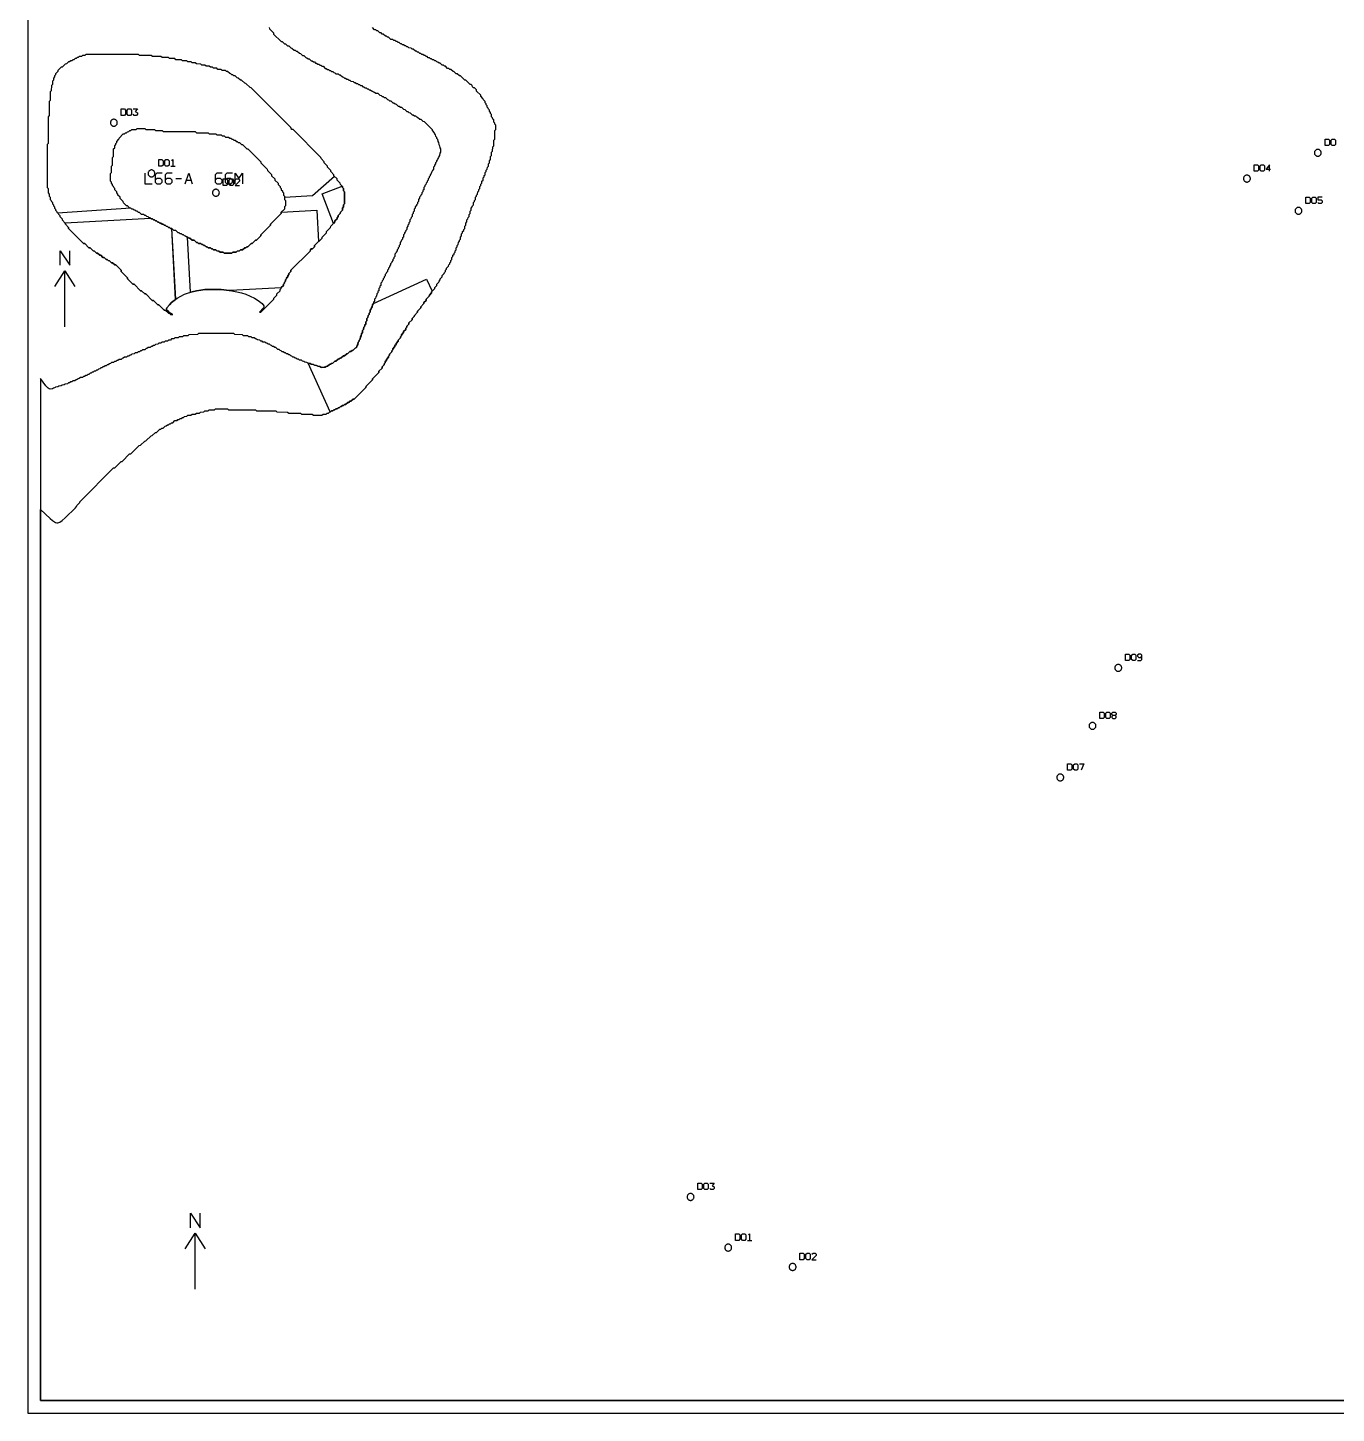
# Model space of a CAD drawing. Header units: millimetres. Extents: x 0 to 1219, y 0 to 1240.
# Drawn here: x 0 to 609, y 0 to 645 of the extents above; entities that cross this region are included whole.
import ezdxf

# ---------------------------------------------------------------- set-up
doc = ezdxf.new("R2010")
doc.units = ezdxf.units.MM
for name, color, linetype in [('CUT_DOWEL_3.2', 2, 'Continuous'), ('CUT_OUTER', 1, 'Continuous'), ('ENGRAVE_BLDG_BOX', 5, 'Continuous'), ('ENGRAVE_BLDG_FOOTPRINT', 8, 'Continuous'), ('ENGRAVE_NEXT', 3, 'Continuous'), ('ENGRAVE_NORTH', 2, 'Continuous'), ('ENGRAVE_SITE_BOUNDARY', 6, 'Continuous'), ('ENGRAVE_TEXT', 2, 'Continuous'), ('SHEET_EDGE', 7, 'Continuous')]:
    doc.layers.add(name, color=color, linetype=linetype)

msp = doc.modelspace()

# ---------------------------------------------------------------- linework, layer by layer
at = {"layer": 'CUT_DOWEL_3.2'}
for points in [[(41.7, 600.7), (41.69, 600.91), (41.65, 601.11), (41.58, 601.31), (41.49, 601.5), (41.37, 601.67), (41.23, 601.83), (41.07, 601.97), (40.9, 602.08), (40.71, 602.18), (40.51, 602.24), (40.31, 602.29), (40.1, 602.3), (39.89, 602.29), (39.69, 602.24), (39.49, 602.18), (39.3, 602.08), (39.13, 601.97), (38.97, 601.83), (38.83, 601.67), (38.71, 601.5), (38.62, 601.31), (38.55, 601.11), (38.51, 600.91), (38.5, 600.7), (38.51, 600.49), (38.55, 600.28), (38.62, 600.09), (38.71, 599.9), (38.83, 599.72), (38.97, 599.57), (39.13, 599.43), (39.3, 599.31), (39.49, 599.22), (39.69, 599.15), (39.89, 599.11), (40.1, 599.1), (40.31, 599.11), (40.51, 599.15), (40.71, 599.22), (40.9, 599.31), (41.07, 599.43), (41.23, 599.57), (41.37, 599.72), (41.49, 599.9), (41.58, 600.09), (41.65, 600.28), (41.69, 600.49), (41.7, 600.7)], [(602.18, 586.69), (602.17, 586.9), (602.13, 587.1), (602.06, 587.3), (601.97, 587.49), (601.85, 587.66), (601.71, 587.82), (601.55, 587.96), (601.38, 588.07), (601.19, 588.17), (601, 588.23), (600.79, 588.28), (600.58, 588.29), (600.37, 588.28), (600.17, 588.23), (599.97, 588.17), (599.78, 588.07), (599.61, 587.96), (599.45, 587.82), (599.31, 587.66), (599.2, 587.49), (599.1, 587.3), (599.04, 587.1), (598.99, 586.9), (598.98, 586.69), (598.99, 586.48), (599.04, 586.27), (599.1, 586.08), (599.2, 585.89), (599.31, 585.71), (599.45, 585.56), (599.61, 585.42), (599.78, 585.3), (599.97, 585.21), (600.17, 585.14), (600.37, 585.1), (600.58, 585.09), (600.79, 585.1), (601, 585.14), (601.19, 585.21), (601.38, 585.3), (601.55, 585.42), (601.71, 585.56), (601.85, 585.71), (601.97, 585.89), (602.06, 586.08), (602.13, 586.27), (602.17, 586.48), (602.18, 586.69)], [(59.21, 577.1), (59.2, 577.31), (59.16, 577.52), (59.09, 577.71), (59, 577.9), (58.88, 578.08), (58.75, 578.23), (58.59, 578.37), (58.41, 578.49), (58.23, 578.58), (58.03, 578.65), (57.82, 578.69), (57.61, 578.7), (57.41, 578.69), (57.2, 578.65), (57, 578.58), (56.81, 578.49), (56.64, 578.37), (56.48, 578.23), (56.34, 578.08), (56.23, 577.9), (56.14, 577.71), (56.07, 577.52), (56.03, 577.31), (56.01, 577.1), (56.03, 576.89), (56.07, 576.69), (56.14, 576.49), (56.23, 576.3), (56.34, 576.13), (56.48, 575.97), (56.64, 575.83), (56.81, 575.72), (57, 575.62), (57.2, 575.56), (57.41, 575.52), (57.61, 575.5), (57.82, 575.52), (58.03, 575.56), (58.23, 575.62), (58.41, 575.72), (58.59, 575.83), (58.75, 575.97), (58.88, 576.13), (59, 576.3), (59.09, 576.49), (59.16, 576.69), (59.2, 576.89), (59.21, 577.1)], [(569.18, 574.69), (569.17, 574.9), (569.13, 575.1), (569.06, 575.3), (568.97, 575.49), (568.85, 575.66), (568.71, 575.82), (568.55, 575.96), (568.38, 576.07), (568.19, 576.17), (568, 576.23), (567.79, 576.28), (567.58, 576.29), (567.37, 576.28), (567.17, 576.23), (566.97, 576.17), (566.78, 576.07), (566.61, 575.96), (566.45, 575.82), (566.31, 575.66), (566.2, 575.49), (566.1, 575.3), (566.04, 575.1), (565.99, 574.9), (565.98, 574.69), (565.99, 574.48), (566.04, 574.27), (566.1, 574.08), (566.2, 573.89), (566.31, 573.71), (566.45, 573.56), (566.61, 573.42), (566.78, 573.3), (566.97, 573.21), (567.17, 573.14), (567.37, 573.1), (567.58, 573.09), (567.79, 573.1), (568, 573.14), (568.19, 573.21), (568.38, 573.3), (568.55, 573.42), (568.71, 573.56), (568.85, 573.71), (568.97, 573.89), (569.06, 574.08), (569.13, 574.27), (569.17, 574.48), (569.18, 574.69)], [(89.21, 568.1), (89.2, 568.31), (89.16, 568.52), (89.09, 568.71), (89, 568.9), (88.88, 569.08), (88.75, 569.23), (88.59, 569.37), (88.41, 569.49), (88.23, 569.58), (88.03, 569.65), (87.82, 569.69), (87.61, 569.7), (87.41, 569.69), (87.2, 569.65), (87, 569.58), (86.81, 569.49), (86.64, 569.37), (86.48, 569.23), (86.34, 569.08), (86.23, 568.9), (86.14, 568.71), (86.07, 568.52), (86.03, 568.31), (86.01, 568.1), (86.03, 567.89), (86.07, 567.69), (86.14, 567.49), (86.23, 567.3), (86.34, 567.13), (86.48, 566.97), (86.64, 566.83), (86.81, 566.72), (87, 566.62), (87.2, 566.56), (87.41, 566.52), (87.61, 566.5), (87.82, 566.52), (88.03, 566.56), (88.23, 566.62), (88.41, 566.72), (88.59, 566.83), (88.75, 566.97), (88.88, 567.13), (89, 567.3), (89.09, 567.49), (89.16, 567.69), (89.2, 567.89), (89.21, 568.1)], [(593.18, 559.69), (593.17, 559.9), (593.13, 560.1), (593.06, 560.3), (592.97, 560.49), (592.85, 560.66), (592.71, 560.82), (592.55, 560.96), (592.38, 561.07), (592.19, 561.17), (592, 561.23), (591.79, 561.28), (591.58, 561.29), (591.37, 561.28), (591.17, 561.23), (590.97, 561.17), (590.78, 561.07), (590.61, 560.96), (590.45, 560.82), (590.31, 560.66), (590.2, 560.49), (590.1, 560.3), (590.04, 560.1), (589.99, 559.9), (589.98, 559.69), (589.99, 559.48), (590.04, 559.27), (590.1, 559.08), (590.2, 558.89), (590.31, 558.71), (590.45, 558.56), (590.61, 558.42), (590.78, 558.3), (590.97, 558.21), (591.17, 558.14), (591.37, 558.1), (591.58, 558.09), (591.79, 558.1), (592, 558.14), (592.19, 558.21), (592.38, 558.3), (592.55, 558.42), (592.71, 558.56), (592.85, 558.71), (592.97, 558.89), (593.06, 559.08), (593.13, 559.27), (593.17, 559.48), (593.18, 559.69)], [(509.29, 346.95), (509.28, 347.16), (509.24, 347.37), (509.17, 347.57), (509.08, 347.75), (508.96, 347.93), (508.82, 348.09), (508.66, 348.22), (508.49, 348.34), (508.3, 348.43), (508.1, 348.5), (507.9, 348.54), (507.69, 348.55), (507.48, 348.54), (507.28, 348.5), (507.08, 348.43), (506.89, 348.34), (506.72, 348.22), (506.56, 348.09), (506.42, 347.93), (506.3, 347.75), (506.21, 347.57), (506.15, 347.37), (506.1, 347.16), (506.09, 346.95), (506.1, 346.74), (506.15, 346.54), (506.21, 346.34), (506.3, 346.15), (506.42, 345.98), (506.56, 345.82), (506.72, 345.68), (506.89, 345.57), (507.08, 345.48), (507.28, 345.41), (507.48, 345.37), (507.69, 345.35), (507.9, 345.37), (508.1, 345.41), (508.3, 345.48), (508.49, 345.57), (508.66, 345.68), (508.82, 345.82), (508.96, 345.98), (509.08, 346.15), (509.17, 346.34), (509.24, 346.54), (509.28, 346.74), (509.29, 346.95)], [(497.29, 319.95), (497.28, 320.16), (497.24, 320.37), (497.17, 320.57), (497.08, 320.75), (496.96, 320.93), (496.82, 321.09), (496.66, 321.22), (496.49, 321.34), (496.3, 321.43), (496.1, 321.5), (495.9, 321.54), (495.69, 321.55), (495.48, 321.54), (495.28, 321.5), (495.08, 321.43), (494.89, 321.34), (494.72, 321.22), (494.56, 321.09), (494.42, 320.93), (494.3, 320.75), (494.21, 320.57), (494.15, 320.37), (494.1, 320.16), (494.09, 319.95), (494.1, 319.74), (494.15, 319.54), (494.21, 319.34), (494.3, 319.15), (494.42, 318.98), (494.56, 318.82), (494.72, 318.68), (494.89, 318.57), (495.08, 318.48), (495.28, 318.41), (495.48, 318.37), (495.69, 318.35), (495.9, 318.37), (496.1, 318.41), (496.3, 318.48), (496.49, 318.57), (496.66, 318.68), (496.82, 318.82), (496.96, 318.98), (497.08, 319.15), (497.17, 319.34), (497.24, 319.54), (497.28, 319.74), (497.29, 319.95)], [(482.29, 295.95), (482.28, 296.16), (482.24, 296.37), (482.17, 296.57), (482.08, 296.75), (481.96, 296.93), (481.82, 297.09), (481.66, 297.22), (481.49, 297.34), (481.3, 297.43), (481.1, 297.5), (480.9, 297.54), (480.69, 297.55), (480.48, 297.54), (480.28, 297.5), (480.08, 297.43), (479.89, 297.34), (479.72, 297.22), (479.56, 297.09), (479.42, 296.93), (479.3, 296.75), (479.21, 296.57), (479.15, 296.37), (479.1, 296.16), (479.09, 295.95), (479.1, 295.74), (479.15, 295.54), (479.21, 295.34), (479.3, 295.15), (479.42, 294.98), (479.56, 294.82), (479.72, 294.68), (479.89, 294.57), (480.08, 294.48), (480.28, 294.41), (480.48, 294.37), (480.69, 294.35), (480.9, 294.37), (481.1, 294.41), (481.3, 294.48), (481.49, 294.57), (481.66, 294.68), (481.82, 294.82), (481.96, 294.98), (482.08, 295.15), (482.17, 295.34), (482.24, 295.54), (482.28, 295.74), (482.29, 295.95)], [(310.18, 100.7), (310.16, 100.91), (310.12, 101.11), (310.06, 101.31), (309.96, 101.5), (309.85, 101.67), (309.71, 101.83), (309.55, 101.97), (309.38, 102.08), (309.19, 102.17), (308.99, 102.24), (308.79, 102.28), (308.58, 102.3), (308.37, 102.28), (308.16, 102.24), (307.97, 102.17), (307.78, 102.08), (307.6, 101.97), (307.45, 101.83), (307.31, 101.67), (307.19, 101.5), (307.1, 101.31), (307.03, 101.11), (306.99, 100.91), (306.98, 100.7), (306.99, 100.49), (307.03, 100.28), (307.1, 100.08), (307.19, 99.9), (307.31, 99.72), (307.45, 99.57), (307.6, 99.43), (307.78, 99.31), (307.97, 99.22), (308.16, 99.15), (308.37, 99.11), (308.58, 99.1), (308.79, 99.11), (308.99, 99.15), (309.19, 99.22), (309.38, 99.31), (309.55, 99.43), (309.71, 99.57), (309.85, 99.72), (309.96, 99.9), (310.06, 100.08), (310.12, 100.28), (310.16, 100.49), (310.18, 100.7)], [(327.69, 77.1), (327.68, 77.31), (327.64, 77.51), (327.57, 77.71), (327.48, 77.9), (327.36, 78.07), (327.22, 78.23), (327.07, 78.37), (326.89, 78.49), (326.7, 78.58), (326.51, 78.65), (326.3, 78.69), (326.09, 78.7), (325.88, 78.69), (325.68, 78.65), (325.48, 78.58), (325.29, 78.49), (325.12, 78.37), (324.96, 78.23), (324.82, 78.07), (324.71, 77.9), (324.61, 77.71), (324.55, 77.51), (324.5, 77.31), (324.49, 77.1), (324.5, 76.89), (324.55, 76.69), (324.61, 76.49), (324.71, 76.3), (324.82, 76.13), (324.96, 75.97), (325.12, 75.83), (325.29, 75.72), (325.48, 75.62), (325.68, 75.56), (325.88, 75.51), (326.09, 75.5), (326.3, 75.51), (326.51, 75.56), (326.7, 75.62), (326.89, 75.72), (327.07, 75.83), (327.22, 75.97), (327.36, 76.13), (327.48, 76.3), (327.57, 76.49), (327.64, 76.69), (327.68, 76.89), (327.69, 77.1)], [(357.69, 68.1), (357.68, 68.31), (357.64, 68.51), (357.57, 68.71), (357.48, 68.9), (357.36, 69.07), (357.22, 69.23), (357.07, 69.37), (356.89, 69.49), (356.7, 69.58), (356.51, 69.65), (356.3, 69.69), (356.09, 69.7), (355.88, 69.69), (355.68, 69.65), (355.48, 69.58), (355.29, 69.49), (355.12, 69.37), (354.96, 69.23), (354.82, 69.07), (354.71, 68.9), (354.61, 68.71), (354.55, 68.51), (354.5, 68.31), (354.49, 68.1), (354.5, 67.89), (354.55, 67.69), (354.61, 67.49), (354.71, 67.3), (354.82, 67.13), (354.96, 66.97), (355.12, 66.83), (355.29, 66.72), (355.48, 66.62), (355.68, 66.56), (355.88, 66.51), (356.09, 66.5), (356.3, 66.51), (356.51, 66.56), (356.7, 66.62), (356.89, 66.72), (357.07, 66.83), (357.22, 66.97), (357.36, 67.13), (357.48, 67.3), (357.57, 67.49), (357.64, 67.69), (357.68, 67.89), (357.69, 68.1)]]:
    msp.add_lwpolyline(points, close=True, dxfattribs=at)
at = {"layer": 'CUT_OUTER'}
msp.add_lwpolyline([(112.46, 645), (112.5, 644.47), (114.46, 642.5), (114.5, 641.97), (117.97, 638.5), (118.5, 638.47), (119.5, 637.48), (120, 637.46), (121, 636.48), (121.5, 636.46), (122.5, 635.48), (123, 635.46), (124, 634.48), (124.5, 634.46), (125, 633.98), (125.5, 633.96), (126.47, 633), (127, 632.96), (128, 631.98), (128.5, 631.96), (129.5, 630.98), (130, 630.97), (130.5, 630.48), (131, 630.46), (132, 629.48), (132.5, 629.47), (133, 628.98), (133.5, 628.96), (134, 628.48), (134.5, 628.46), (135, 627.98), (135.5, 627.96), (136, 627.48), (136.5, 627.46), (137, 626.98), (137.5, 626.96), (138.5, 625.98), (139, 625.96), (139.5, 625.48), (140, 625.46), (140.5, 624.98), (141, 624.96), (141.5, 624.48), (142, 624.46), (142.46, 624), (143, 623.96), (143.5, 623.48), (144.5, 623.45), (145, 622.97), (145.5, 622.95), (146.5, 621.98), (147, 621.96), (147.5, 621.47), (148, 621.46), (148.5, 620.97), (149, 620.96), (149.45, 620.5), (150, 620.46), (150.5, 619.98), (151.5, 619.95), (152, 619.47), (152.5, 619.45), (153, 618.97), (153.5, 618.95), (154, 618.47), (154.5, 618.45), (155, 617.97), (155.5, 617.95), (156, 617.47), (156.5, 617.45), (157, 616.97), (157.5, 616.94), (158, 616.47), (158.5, 616.44), (159, 615.96), (159.5, 615.94), (160, 615.46), (160.5, 615.44), (160.94, 615), (161.5, 614.94), (162, 614.46), (163, 614.42), (164, 613.46), (164.5, 613.43), (165, 612.96), (165.5, 612.93), (166, 612.45), (166.5, 612.42), (167.5, 611.46), (168, 611.42), (168.5, 610.95), (169, 610.91), (170, 609.95), (170.5, 609.92), (171, 609.45), (171.5, 609.4), (172.5, 608.45), (173, 608.41), (173.5, 607.94), (174, 607.89), (175, 606.94), (175.5, 606.89), (176.5, 605.94), (177, 605.89), (177.5, 605.43), (178, 605.37), (179, 604.43), (179.5, 604.38), (180, 603.92), (180.5, 603.86), (181, 603.41), (181.5, 603.34), (182.5, 602.4), (183, 602.33), (184, 601.39), (184.5, 601.3), (188.25, 597.5), (188.36, 597), (189.24, 596), (189.35, 595.5), (189.76, 595), (189.85, 594.5), (190.25, 594), (190.34, 593.5), (190.73, 593), (190.86, 592), (191.23, 591.5), (191.35, 590.5), (191.71, 590), (191.83, 589), (192.13, 588.5), (192.22, 587.5), (192.13, 587), (191.83, 586.5), (191.7, 585.5), (191.34, 585), (191.26, 584.5), (190.86, 584), (190.79, 583.5), (190.38, 583), (190.31, 582.5), (189.89, 582), (189.83, 581.5), (189.4, 581), (189.35, 580.5), (188.92, 580), (188.84, 579), (188.41, 578.5), (188.35, 578), (188, 577.65), (187.91, 577.5), (187.86, 577), (187.42, 576.5), (187.37, 576), (186.92, 575.5), (186.88, 575), (186.43, 574.5), (186.38, 574), (185.93, 573.5), (185.89, 573), (185.43, 572.5), (185.4, 572), (184.94, 571.5), (184.9, 571), (184.45, 570.5), (184.39, 569.5), (184, 569.11), (183.9, 568.5), (183.44, 568), (183.41, 567.5), (182.94, 567), (182.91, 566.5), (182.45, 566), (182.42, 565.5), (181.95, 565), (181.91, 564), (181.5, 563.6), (181.41, 563), (180.95, 562.5), (180.92, 562), (180.45, 561.5), (180.42, 561), (179.96, 560.5), (179.91, 559.5), (179.5, 559.09), (179.42, 558.5), (178.96, 558), (178.92, 557), (178.5, 556.59), (178.42, 556), (177.96, 555.5), (177.92, 554.5), (177.5, 554.09), (177.42, 553.5), (176.95, 553), (176.93, 552.5), (176.46, 552), (176.42, 551), (176, 550.58), (175.93, 550), (175.46, 549.5), (175.43, 549), (174.96, 548.5), (174.92, 547.5), (174.5, 547.08), (174.43, 546.5), (173.96, 546), (173.93, 545.5), (173.46, 545), (173.42, 544), (173, 543.58), (172.93, 543), (172.45, 542.5), (172.43, 542), (171.96, 541.5), (171.93, 541), (171.46, 540.5), (171.43, 540), (170.96, 539.5), (170.92, 538.5), (170.45, 538), (170.42, 537.5), (169.95, 537), (169.93, 536.5), (169.45, 536), (169.43, 535.5), (168.95, 535), (168.93, 534.5), (168.45, 534), (168.43, 533.5), (167.95, 533), (167.93, 532.5), (167.45, 532), (167.43, 531.5), (166.95, 531), (166.93, 530.5), (166.45, 530), (166.43, 529.5), (165.95, 529), (165.93, 528.5), (165.45, 528), (165.43, 527.5), (165, 527.08), (164.93, 526.5), (164.46, 526), (164.42, 525), (164, 524.59), (163.92, 524), (163.46, 523.5), (163.41, 522.5), (163, 522.09), (162.92, 521.5), (162.45, 521), (162.41, 520), (162, 519.6), (161.91, 519), (161.45, 518.5), (161.4, 517.5), (161, 517.1), (160.91, 516.5), (160.45, 516), (160.39, 515), (160, 514.61), (159.9, 514), (159.44, 513.5), (159.39, 512.5), (159, 512.12), (158.9, 511.5), (158.44, 511), (158.38, 510), (157.93, 509.5), (157.87, 508.5), (157.43, 508), (157.36, 507), (157, 506.65), (156.92, 506.5), (156.87, 506), (156.42, 505.5), (156.35, 504.5), (155.92, 504), (155.83, 503), (155.41, 502.5), (155.31, 501.5), (154.89, 501), (154.78, 500), (154.37, 499.5), (154.29, 499), (153.87, 498.5), (153.72, 497.5), (153.33, 497), (153.24, 496.5), (153.02, 496), (152.5, 495.73), (151.5, 494.8), (151, 494.67), (150.5, 494.25), (150, 494.15), (149, 493.25), (148.5, 493.14), (147.5, 492.24), (147, 492.14), (146, 491.25), (145.5, 491.15), (145, 490.73), (144.5, 490.64), (143.5, 489.76), (143, 489.66), (142, 488.8), (141.5, 488.68), (141, 488.29), (140.5, 488.18), (139.5, 487.4), (139, 487.25), (138.5, 486.98), (138, 486.84), (137, 486.82), (136.5, 486.93), (136, 487.19), (135, 487.32), (134.5, 487.66), (133.5, 487.77), (133.27, 488), (133, 488.13), (132, 488.24), (131.5, 488.62), (130.5, 488.72), (130, 489.11), (129, 489.21), (128.5, 489.62), (128, 489.68), (127.5, 490.1), (126.5, 490.18), (126, 490.6), (125.5, 490.66), (125, 491.1), (124.5, 491.15), (124, 491.59), (123.5, 491.64), (123, 492.09), (122.5, 492.13), (122, 492.58), (121.5, 492.63), (121, 493.08), (120.5, 493.12), (120, 493.57), (119.5, 493.62), (119, 494.07), (118.5, 494.11), (118, 494.57), (117.5, 494.61), (117, 495.07), (116.5, 495.11), (115.5, 496.06), (115, 496.09), (114.5, 496.55), (114, 496.59), (113.5, 497.05), (113, 497.08), (112.5, 497.55), (112, 497.58), (111.5, 498.05), (111, 498.07), (110.5, 498.54), (109.5, 498.58), (109.08, 499), (108.5, 499.07), (108, 499.54), (107, 499.57), (106.57, 500), (106, 500.06), (105.5, 500.53), (104.5, 500.56), (104, 501.03), (103, 501.06), (102.5, 501.53), (100.5, 501.56), (100, 502.03), (96.5, 502.06), (96, 502.53), (79.5, 502.52), (79, 502.05), (75, 502.02), (74.5, 501.55), (72.5, 501.52), (72, 501.05), (70.5, 501.02), (70, 500.55), (68.5, 500.52), (68, 500.04), (67, 500.03), (66.5, 499.55), (65.5, 499.53), (65, 499.05), (64, 499.03), (63.5, 498.55), (62.5, 498.53), (62, 498.05), (61, 498.03), (60.5, 497.55), (59.5, 497.53), (59, 497.04), (58.5, 497.03), (58, 496.55), (57.45, 496.5), (57, 496.05), (56, 496.03), (55.5, 495.55), (54.95, 495.5), (54.5, 495.05), (53.5, 495.03), (53, 494.55), (52.5, 494.53), (52, 494.05), (51.45, 494), (51, 493.56), (50, 493.53), (49.5, 493.05), (48.5, 493.03), (48, 492.55), (47.5, 492.53), (47, 492.05), (46.44, 492), (46, 491.56), (45, 491.53), (44.5, 491.05), (43.94, 491), (43.5, 490.56), (42.5, 490.53), (42, 490.05), (41.5, 490.03), (41, 489.56), (40.44, 489.5), (40, 489.06), (39, 489.03), (38.5, 488.56), (38, 488.54), (37.5, 488.06), (37, 488.04), (36.5, 487.56), (36, 487.54), (35.5, 487.06), (35, 487.04), (34.5, 486.56), (34, 486.54), (33.5, 486.07), (33, 486.04), (32.5, 485.57), (32, 485.54), (31.5, 485.07), (31, 485.05), (30.5, 484.57), (30, 484.55), (29.5, 484.08), (29, 484.05), (28.5, 483.58), (28, 483.55), (27.5, 483.08), (27, 483.05), (26.5, 482.59), (25.91, 482.5), (25.5, 482.1), (24.5, 482.05), (24, 481.59), (23.5, 481.56), (23, 481.1), (22.5, 481.06), (22, 480.61), (21, 480.56), (20.5, 480.11), (20, 480.07), (19.5, 479.62), (19, 479.58), (18.5, 479.14), (17.5, 479.08), (17, 478.65), (16, 478.59), (15.5, 478.17), (14.5, 478.1), (14, 477.7), (13, 477.62), (12.75, 477.5), (12.5, 477.26), (12, 477.18), (11.5, 476.89), (10.5, 476.68), (10, 476.76), (9.5, 477.12), (8.5, 478.28), (6, 481.63), (6, 6), (6, 6), (1205.5, 6)], dxfattribs=at)
msp.add_lwpolyline([(66.52, 511.5), (67.6, 511.5), (67.02, 511.62), (66.52, 512.11), (66.02, 512.21), (65.02, 513.33), (64.75, 513.5), (64.65, 514), (64.82, 514.5), (65.96, 516), (66.94, 517), (68.11, 518), (69.51, 519), (71.22, 520), (73.02, 520.84), (74.8, 521.5), (76.5, 522), (78.52, 522.46), (80.52, 522.79), (82.52, 523), (85.02, 523.14), (87.52, 523.14), (90.02, 523.03), (92.52, 522.8), (95.02, 522.46), (97.37, 522), (99.52, 521.46), (101.52, 520.83), (103.59, 520), (105.59, 519), (107.21, 518), (109.1, 516.5), (109.92, 515.5), (109.98, 515), (109.75, 514.5), (107.93, 512.5), (108.52, 512.5), (114.52, 518.49), (114.54, 519), (116.02, 520.49), (116.04, 521), (117.53, 522.5), (117.54, 523), (118.04, 523.5), (118.05, 524), (119.04, 525), (119.05, 525.5), (119.54, 526), (119.55, 526.5), (120.04, 527), (120.05, 527.5), (120.54, 528), (120.55, 528.5), (121.04, 529), (121.06, 529.5), (121.55, 530), (121.56, 530.5), (122.55, 531.5), (122.56, 532), (131.52, 540.98), (131.57, 541.5), (132.02, 541.96), (132.52, 541.98), (133.52, 542.98), (133.56, 543.5), (137.02, 546.98), (137.06, 547.5), (139.02, 549.48), (139.06, 550), (141.02, 551.98), (141.05, 552.5), (143.04, 554.5), (143.05, 555), (144.04, 556), (144.05, 556.5), (144.54, 557), (144.55, 557.5), (145.52, 558.48), (145.55, 559), (146.53, 560), (146.55, 561), (147.03, 561.5), (147.04, 562.5), (147.53, 563), (147.53, 568.5), (147.04, 569), (147.03, 570), (146.54, 570.5), (146.52, 571.02), (145.55, 572), (145.52, 572.52), (144.05, 574), (144.04, 574.5), (142.55, 576), (142.54, 576.5), (141.05, 578), (141.04, 578.5), (139.55, 580), (139.54, 580.5), (138.05, 582), (138.02, 582.53), (136.55, 584), (136.52, 584.53), (123.55, 597.5), (123.02, 597.55), (122.57, 598), (122.52, 598.53), (104.04, 617), (103.52, 617.03), (101.54, 619), (101.02, 619.03), (99.52, 620.52), (99.02, 620.53), (98.05, 621.5), (97.52, 621.53), (96.52, 622.52), (96.02, 622.53), (95.52, 623.02), (95.02, 623.03), (94.52, 623.52), (94.02, 623.53), (93.02, 624.52), (92.52, 624.53), (92.02, 625.02), (90.52, 625.03), (90.02, 625.52), (88.52, 625.53), (88.02, 626.02), (86.52, 626.04), (86.02, 626.52), (85.02, 626.53), (84.52, 627.02), (83.02, 627.03), (82.52, 627.52), (81.02, 627.53), (80.52, 628.02), (78.52, 628.04), (78.02, 628.52), (76.52, 628.54), (76.02, 629.02), (74.52, 629.03), (74.02, 629.52), (72.02, 629.53), (71.52, 630.02), (69.02, 630.04), (68.52, 630.52), (66.02, 630.54), (65.52, 631.02), (62.52, 631.04), (62.02, 631.52), (58.02, 631.54), (57.52, 632.02), (52.02, 632.04), (51.52, 632.52), (27.02, 632.52), (26.52, 632.03), (25.52, 632.02), (25.02, 631.53), (24.02, 631.52), (23.52, 631.03), (23.02, 631.02), (22.52, 630.53), (22.02, 630.52), (21.52, 630.03), (21.02, 630.02), (20.52, 629.53), (20.02, 629.52), (19.52, 629.03), (19.02, 629.02), (18.02, 628.03), (17.5, 628), (16.02, 626.53), (15.5, 626.5), (14.02, 625.02), (14, 624.5), (13.01, 623.5), (13, 623), (12.52, 622.53), (12.5, 622), (12.01, 621.5), (11.99, 620.5), (11.51, 620), (11.49, 618.5), (11.01, 618), (10.99, 615.5), (10.51, 615), (10.48, 611), (10, 610.5), (9.98, 604), (9.5, 603.5), (9.47, 591), (9, 590.5), (9, 570.5), (9.48, 570), (9.5, 568), (9.98, 567.5), (10, 566.5), (10.48, 566), (10.5, 565), (10.99, 564.5), (11, 564), (11.48, 563.5), (11.5, 563), (11.98, 562.5), (12, 562), (12.48, 561.5), (12.5, 561), (12.98, 560.5), (13, 560), (13.48, 559.5), (13.5, 559), (14.98, 557.5), (15, 557), (15.98, 556), (16, 555.5), (17.48, 554), (17.52, 553.47), (18.98, 552), (19, 551.5), (26, 544.5), (26.52, 544.47), (28.5, 542.5), (29.02, 542.47), (30.52, 540.99), (31.02, 540.97), (32, 540), (32.52, 539.97), (33.52, 538.99), (34.02, 538.97), (35.02, 537.99), (35.52, 537.98), (36.52, 536.99), (37.02, 536.98), (37.52, 536.49), (38.02, 536.47), (39.02, 535.49), (39.52, 535.47), (40.52, 534.49), (41.02, 534.47), (43.49, 532), (43.52, 531.49), (46.5, 528.5), (46.52, 527.99), (49.01, 525.5), (49.52, 525.49), (52.52, 522.5), (53.02, 522.49), (54.52, 521), (55.02, 520.99), (58.01, 518), (58.52, 517.99), (60.52, 516), (61.02, 515.99), (63.51, 513.5), (64.02, 513.49), (65.52, 512), (66.02, 512), (66.52, 511.5)], close=True, dxfattribs=at)
at = {"layer": 'ENGRAVE_BLDG_BOX'}
for points in [[(137.03, 567.59), (146.41, 571.14), (146.52, 571.02), (146.54, 570.5), (147.03, 570), (147.04, 569), (147.53, 568.5), (147.53, 563), (147.04, 562.5), (147.03, 561.5), (146.55, 561), (146.53, 560), (145.55, 559), (145.52, 558.48), (144.55, 557.5), (144.54, 557), (144.05, 556.5), (144.04, 556), (143.05, 555), (143.04, 554.5), (142.28, 553.74), (137.03, 567.59)], [(66.19, 511.83), (66.02, 512), (65.52, 512), (64.02, 513.49), (63.51, 513.5), (61.02, 515.99), (60.52, 516), (58.52, 517.99), (58.01, 518), (55.02, 520.99), (54.52, 521), (53.02, 522.49), (52.52, 522.5), (49.52, 525.49), (49.01, 525.5), (46.52, 527.99), (46.5, 528.5), (43.52, 531.49), (43.49, 532), (41.02, 534.47), (40.52, 534.49), (39.52, 535.47), (39.02, 535.49), (38.02, 536.47), (37.52, 536.49), (37.02, 536.98), (36.52, 536.99), (35.52, 537.98), (35.02, 537.99), (34.02, 538.97), (33.52, 538.99), (32.52, 539.97), (32, 540), (31.02, 540.97), (30.52, 540.99), (29.02, 542.47), (28.5, 542.5), (26.52, 544.47), (26, 544.5), (19, 551.5), (18.98, 552), (17.52, 553.47), (17.48, 554), (17.38, 554.1), (57.18, 556.31), (57.52, 555.98), (58.02, 555.96), (58.52, 555.48), (59.02, 555.46), (59.52, 554.98), (60.02, 554.96), (60.52, 554.48), (61.02, 554.46), (61.52, 553.98), (62.02, 553.96), (62.52, 553.48), (63.02, 553.46), (63.52, 552.98), (64.02, 552.96), (64.52, 552.48), (65.02, 552.46), (65.52, 551.98), (66.02, 551.96), (66.52, 551.48), (67.01, 551.46), (68.84, 518.52), (68.11, 518), (66.94, 517), (65.96, 516), (64.82, 514.5), (64.65, 514), (64.75, 513.5), (65.02, 513.33), (66.02, 512.21), (66.52, 512.11), (66.78, 511.86), (66.19, 511.83)], [(94.39, 522.54), (92.52, 522.8), (90.02, 523.03), (87.52, 523.14), (85.02, 523.14), (82.52, 523), (80.52, 522.79), (78.52, 522.46), (76.5, 522), (75.76, 521.79), (74.34, 547.47), (74.52, 547.46), (75.02, 546.98), (75.52, 546.96), (76.52, 545.98), (77.52, 545.96), (78.52, 544.98), (79.02, 544.97), (79.52, 544.49), (80.52, 544.47), (80.99, 544), (81.52, 543.97), (82.02, 543.48), (82.52, 543.47), (83.02, 542.99), (83.52, 542.97), (84.02, 542.49), (85.02, 542.47), (85.49, 542), (86.02, 541.98), (86.52, 541.49), (87.52, 541.48), (88.02, 540.99), (89.02, 540.98), (89.52, 540.49), (91.02, 540.48), (91.52, 539.99), (95.02, 539.99), (95.52, 540.48), (97.02, 540.49), (97.52, 540.98), (98.52, 540.99), (99.02, 541.48), (100.02, 541.49), (101.02, 542.48), (101.52, 542.49), (102.02, 542.98), (102.54, 543), (104.02, 544.47), (104.52, 544.49), (106.02, 545.97), (106.55, 546), (108.52, 547.98), (108.56, 548.5), (113.02, 552.98), (113.06, 553.5), (118.02, 558.48), (118.05, 559), (118.08, 559.04), (134.57, 559.95), (135.38, 545.34), (133.56, 543.5), (133.52, 542.98), (132.52, 541.98), (132.02, 541.96), (131.57, 541.5), (131.52, 540.98), (122.56, 532), (122.55, 531.5), (121.56, 530.5), (121.55, 530), (121.06, 529.5), (121.04, 529), (120.55, 528.5), (120.54, 528), (120.05, 527.5), (120.04, 527), (119.55, 526.5), (119.54, 526), (119.05, 525.5), (119.04, 525), (118.05, 524), (118.04, 523.86), (94.39, 522.54)], [(185.66, 527.85), (188.21, 522.25), (188, 522.03), (187.96, 521.5), (186.98, 520.5), (186.96, 520), (185.5, 518.53), (185.46, 518), (184.48, 517), (184.46, 516.5), (183, 515.03), (182.96, 514.5), (181.5, 513.03), (181.46, 512.5), (180, 511.03), (179.97, 510.5), (178.98, 509.5), (178.97, 509), (177.5, 507.53), (177.47, 507), (176.48, 506), (176.47, 505.5), (175.98, 505), (175.97, 504.5), (175, 503.53), (174.97, 503), (173.98, 502), (173.97, 501.5), (173.48, 501), (173.47, 500.5), (172.48, 499.5), (172.47, 499), (171.48, 498), (171.47, 497.5), (170.98, 497), (170.97, 496.5), (169.98, 495.5), (169.97, 495), (169.48, 494.5), (169.47, 494), (168.48, 493), (168.47, 492.5), (167.98, 492), (167.97, 491.5), (166.98, 490.5), (166.97, 490), (166.48, 489.5), (166.47, 489), (165.98, 488.5), (165.97, 488), (164.98, 487), (164.97, 486.5), (163.48, 485), (163.47, 484.5), (160.5, 481.53), (160.47, 481), (157.5, 478.03), (157.46, 477.5), (155, 475.03), (152, 472.05), (151.5, 472.03), (150.5, 471.05), (150, 471.03), (149.5, 470.54), (149, 470.53), (148, 469.55), (147.5, 469.53), (147, 469.05), (146.5, 469.03), (146, 468.54), (145.5, 468.53), (145, 468.05), (144.5, 468.03), (144, 467.55), (143.5, 467.53), (143, 467.05), (142.5, 467.03), (142, 466.55), (141.5, 466.53), (141, 466.05), (140.87, 466.05), (130.56, 488.71), (131.5, 488.62), (132, 488.24), (133, 488.13), (133.27, 488), (133.5, 487.77), (134.5, 487.66), (135, 487.32), (136, 487.19), (136.5, 486.93), (137, 486.82), (138, 486.84), (138.5, 486.98), (139, 487.25), (139.5, 487.4), (140.5, 488.18), (141, 488.29), (141.5, 488.68), (142, 488.8), (143, 489.66), (143.5, 489.76), (144.5, 490.64), (145, 490.73), (145.5, 491.15), (146, 491.25), (147, 492.14), (147.5, 492.24), (148.5, 493.14), (149, 493.25), (150, 494.15), (150.5, 494.25), (151, 494.67), (151.5, 494.8), (152.5, 495.73), (153.02, 496), (153.24, 496.5), (153.33, 497), (153.72, 497.5), (153.87, 498.5), (154.29, 499), (154.37, 499.5), (154.78, 500), (154.89, 501), (155.31, 501.5), (155.41, 502.5), (155.83, 503), (155.92, 504), (156.35, 504.5), (156.42, 505.5), (156.87, 506), (156.92, 506.5), (157, 506.65), (157.36, 507), (157.43, 508), (157.87, 508.5), (157.93, 509.5), (158.38, 510), (158.44, 511), (158.9, 511.5), (159, 512.12), (159.39, 512.5), (159.44, 513.5), (159.9, 514), (160, 514.61), (160.39, 515), (160.45, 516), (160.91, 516.5), (160.92, 516.61), (185.66, 527.85)], [(34.92, 6), (61.05, 6), (61.05, 6), (34.92, 6), (34.92, 6)], [(66.32, 6), (91.54, 6), (91.54, 6), (66.32, 6), (66.32, 6)], [(148.05, 6), (200.78, 6), (200.78, 6), (148.05, 6), (148.05, 6)], [(401.26, 6), (380.11, 6), (380.11, 6), (401.26, 6), (401.26, 6)], [(474.5, 6), (442.27, 6), (442.27, 6), (474.5, 6), (474.5, 6)], [(484.93, 6), (511.73, 6), (511.73, 6), (484.93, 6), (484.93, 6)], [(518.79, 6), (527.36, 6), (527.35, 6), (518.79, 6), (518.79, 6)]]:
    msp.add_lwpolyline(points, close=True, dxfattribs=at)
at = {"layer": 'ENGRAVE_BLDG_FOOTPRINT'}
for points in [[(137.08, 567.61), (146.41, 571.14), (146.52, 571.02), (146.54, 570.5), (147.03, 570), (147.04, 569), (147.53, 568.5), (147.53, 563), (147.04, 562.5), (147.03, 561.5), (146.55, 561), (146.53, 560), (145.55, 559), (145.52, 558.48), (144.55, 557.5), (144.54, 557), (144.05, 556.5), (144.04, 556), (143.05, 555), (143.04, 554.5), (142.3, 553.76), (137.08, 567.61)], [(66.19, 511.83), (66.02, 512), (65.52, 512), (64.02, 513.49), (63.51, 513.5), (61.02, 515.99), (60.52, 516), (58.52, 517.99), (58.01, 518), (55.02, 520.99), (54.52, 521), (53.02, 522.49), (52.52, 522.5), (49.52, 525.49), (49.01, 525.5), (46.52, 527.99), (46.5, 528.5), (43.52, 531.49), (43.49, 532), (41.02, 534.47), (40.52, 534.49), (39.52, 535.47), (39.02, 535.49), (38.02, 536.47), (37.52, 536.49), (37.02, 536.98), (36.52, 536.99), (35.52, 537.98), (35.02, 537.99), (34.02, 538.97), (33.52, 538.99), (32.52, 539.97), (32, 540), (31.02, 540.97), (30.52, 540.99), (29.02, 542.47), (28.5, 542.5), (26.52, 544.47), (26, 544.5), (19, 551.5), (18.98, 552), (17.52, 553.47), (17.48, 554), (17.38, 554.1), (57.18, 556.31), (57.52, 555.98), (58.02, 555.96), (58.52, 555.48), (59.02, 555.46), (59.52, 554.98), (60.02, 554.96), (60.52, 554.48), (61.02, 554.46), (61.52, 553.98), (62.02, 553.96), (62.52, 553.48), (63.02, 553.46), (63.52, 552.98), (64.02, 552.96), (64.52, 552.48), (65.02, 552.46), (65.52, 551.98), (66.02, 551.96), (66.52, 551.48), (66.98, 551.46), (68.65, 518.39), (68.11, 518), (66.94, 517), (65.96, 516), (64.82, 514.5), (64.65, 514), (64.75, 513.5), (65.02, 513.33), (66.02, 512.21), (66.52, 512.11), (66.78, 511.86), (66.19, 511.83)], [(135.38, 545.34), (133.56, 543.5), (133.52, 542.98), (132.52, 541.98), (132.02, 541.96), (131.57, 541.5), (131.52, 540.98), (122.56, 532), (122.55, 531.5), (121.56, 530.5), (121.55, 530), (121.06, 529.5), (121.04, 529), (120.55, 528.5), (120.54, 528), (120.05, 527.5), (120.04, 527), (119.55, 526.5), (119.54, 526), (119.05, 525.5), (119.04, 525), (118.05, 524), (118.04, 523.86), (94.39, 522.54), (92.52, 522.8), (90.02, 523.03), (87.52, 523.14), (85.02, 523.14), (82.52, 523), (80.52, 522.79), (78.52, 522.46), (76.5, 522), (75.76, 521.79), (74.34, 547.47), (74.52, 547.46), (75.02, 546.98), (75.52, 546.96), (76.52, 545.98), (77.52, 545.96), (78.52, 544.98), (79.02, 544.97), (79.52, 544.49), (80.52, 544.47), (80.99, 544), (81.52, 543.97), (82.02, 543.48), (82.52, 543.47), (83.02, 542.99), (83.52, 542.97), (84.02, 542.49), (85.02, 542.47), (85.49, 542), (86.02, 541.98), (86.52, 541.49), (87.52, 541.48), (88.02, 540.99), (89.02, 540.98), (89.52, 540.49), (91.02, 540.48), (91.52, 539.99), (95.02, 539.99), (95.52, 540.48), (97.02, 540.49), (97.52, 540.98), (98.52, 540.99), (99.02, 541.48), (100.02, 541.49), (101.02, 542.48), (101.52, 542.49), (102.02, 542.98), (102.54, 543), (104.02, 544.47), (104.52, 544.49), (106.02, 545.97), (106.55, 546), (108.52, 547.98), (108.56, 548.5), (113.02, 552.98), (113.06, 553.5), (118.02, 558.48), (118.05, 559), (118.08, 559.04), (134.57, 559.95), (135.38, 545.34)], [(185.66, 527.85), (188.21, 522.25), (188, 522.03), (187.96, 521.5), (186.98, 520.5), (186.96, 520), (185.5, 518.53), (185.46, 518), (184.48, 517), (184.46, 516.5), (183, 515.03), (182.96, 514.5), (181.5, 513.03), (181.46, 512.5), (180, 511.03), (179.97, 510.5), (178.98, 509.5), (178.97, 509), (177.5, 507.53), (177.47, 507), (176.48, 506), (176.47, 505.5), (175.98, 505), (175.97, 504.5), (175, 503.53), (174.97, 503), (173.98, 502), (173.97, 501.5), (173.48, 501), (173.47, 500.5), (172.48, 499.5), (172.47, 499), (171.48, 498), (171.47, 497.5), (170.98, 497), (170.97, 496.5), (169.98, 495.5), (169.97, 495), (169.48, 494.5), (169.47, 494), (168.48, 493), (168.47, 492.5), (167.98, 492), (167.97, 491.5), (166.98, 490.5), (166.97, 490), (166.48, 489.5), (166.47, 489), (165.98, 488.5), (165.97, 488), (164.98, 487), (164.97, 486.5), (163.48, 485), (163.47, 484.5), (160.5, 481.53), (160.47, 481), (157.5, 478.03), (157.46, 477.5), (155, 475.03), (152, 472.05), (151.5, 472.03), (150.5, 471.05), (150, 471.03), (149.5, 470.54), (149, 470.53), (148, 469.55), (147.5, 469.53), (147, 469.05), (146.5, 469.03), (146, 468.54), (145.5, 468.53), (145, 468.05), (144.5, 468.03), (144, 467.55), (143.5, 467.53), (143, 467.05), (142.5, 467.03), (142, 466.55), (141.5, 466.53), (141, 466.05), (140.87, 466.05), (130.56, 488.71), (131.5, 488.62), (132, 488.24), (133, 488.13), (133.27, 488), (133.5, 487.77), (134.5, 487.66), (135, 487.32), (136, 487.19), (136.5, 486.93), (137, 486.82), (138, 486.84), (138.5, 486.98), (139, 487.25), (139.5, 487.4), (140.5, 488.18), (141, 488.29), (141.5, 488.68), (142, 488.8), (143, 489.66), (143.5, 489.76), (144.5, 490.64), (145, 490.73), (145.5, 491.15), (146, 491.25), (147, 492.14), (147.5, 492.24), (148.5, 493.14), (149, 493.25), (150, 494.15), (150.5, 494.25), (151, 494.67), (151.5, 494.8), (152.5, 495.73), (153.02, 496), (153.24, 496.5), (153.33, 497), (153.72, 497.5), (153.87, 498.5), (154.29, 499), (154.37, 499.5), (154.78, 500), (154.89, 501), (155.31, 501.5), (155.41, 502.5), (155.83, 503), (155.92, 504), (156.35, 504.5), (156.42, 505.5), (156.87, 506), (156.92, 506.5), (157, 506.65), (157.36, 507), (157.43, 508), (157.87, 508.5), (157.93, 509.5), (158.38, 510), (158.44, 511), (158.9, 511.5), (159, 512.12), (159.39, 512.5), (159.44, 513.5), (159.9, 514), (160, 514.61), (160.39, 515), (160.45, 516), (160.91, 516.5), (160.92, 516.61), (185.66, 527.85)], [(61.05, 6), (34.92, 6), (34.92, 6), (61.05, 6), (61.05, 6)], [(91.54, 6), (66.32, 6), (66.32, 6), (91.54, 6), (91.54, 6)], [(200.78, 6), (148.05, 6), (148.05, 6), (200.78, 6), (200.78, 6)], [(380.11, 6), (401.26, 6), (401.26, 6), (380.11, 6), (380.11, 6)], [(442.27, 6), (474.5, 6), (474.5, 6), (442.27, 6), (442.27, 6)], [(511.73, 6), (484.93, 6), (484.93, 6), (511.73, 6), (511.73, 6)], [(527.35, 6), (518.79, 6), (518.79, 6), (527.36, 6), (527.35, 6)]]:
    msp.add_lwpolyline(points, close=True, dxfattribs=at)
at = {"layer": 'ENGRAVE_NEXT'}
msp.add_lwpolyline([(1065.14, 6), (6, 6), (6, 420.61), (10.5, 416.48), (11.5, 415.62), (12.5, 414.88), (12.5, 414.88), (13, 414.62), (13.5, 414.47), (14, 414.46), (14.5, 414.59), (15, 414.83), (16, 415.55), (17.5, 416.86), (22.3, 421.5), (22.78, 422), (22.88, 422.5), (24.33, 424), (24.41, 424.5), (24.5, 424.61), (39.94, 440), (40.5, 440.08), (43.5, 443.05), (44, 443.08), (47.45, 446.5), (48, 446.58), (51.95, 450.5), (52.5, 450.57), (54.45, 452.5), (55, 452.57), (57.46, 455), (58, 455.06), (59.5, 456.54), (60, 456.56), (61.5, 458.03), (62, 458.05), (62.5, 458.54), (63, 458.56), (64, 459.53), (64.5, 459.55), (65, 460.03), (65.5, 460.05), (66, 460.53), (66.5, 460.55), (67, 461.03), (67.5, 461.06), (68.5, 462.03), (69.5, 462.05), (69.95, 462.5), (70.5, 462.55), (71, 463.03), (71.5, 463.05), (72, 463.53), (72.5, 463.55), (73, 464.03), (74, 464.05), (74.5, 464.53), (76, 464.55), (76.5, 465.03), (78, 465.05), (78.5, 465.53), (80, 465.55), (80.5, 466.03), (82, 466.05), (82.5, 466.53), (84, 466.55), (84.5, 467.03), (87, 467.05), (87.5, 467.52), (93, 467.53), (93.5, 467.06), (94, 467.04), (106, 467.03), (106.5, 466.55), (115.5, 466.52), (116, 466.05), (121, 466.02), (121.5, 465.55), (127, 465.52), (127.5, 465.05), (132.5, 465.03), (133, 464.56), (137, 464.57), (137.5, 465.03), (139, 465.07), (139.44, 465.5), (140, 465.56), (140.5, 466.03), (141, 466.05), (141.5, 466.53), (142, 466.55), (142.5, 467.03), (143, 467.05), (143.5, 467.53), (144, 467.55), (144.5, 468.03), (145, 468.05), (145.5, 468.53), (146, 468.54), (146.5, 469.03), (147, 469.05), (147.5, 469.53), (148, 469.55), (149, 470.53), (149.5, 470.54), (150, 471.03), (150.5, 471.05), (151.5, 472.03), (152, 472.05), (155, 475.03), (157.46, 477.5), (157.5, 478.03), (160.47, 481), (160.5, 481.53), (163.47, 484.5), (163.48, 485), (164.97, 486.5), (164.98, 487), (165.97, 488), (165.98, 488.5), (166.47, 489), (166.48, 489.5), (166.97, 490), (166.98, 490.5), (167.97, 491.5), (167.98, 492), (168.47, 492.5), (168.48, 493), (169.47, 494), (169.48, 494.5), (169.97, 495), (169.98, 495.5), (170.97, 496.5), (170.98, 497), (171.47, 497.5), (171.48, 498), (172.47, 499), (172.48, 499.5), (173.47, 500.5), (173.48, 501), (173.97, 501.5), (173.98, 502), (174.97, 503), (175, 503.53), (175.97, 504.5), (175.98, 505), (176.47, 505.5), (176.48, 506), (177.47, 507), (177.5, 507.53), (178.97, 509), (178.98, 509.5), (179.97, 510.5), (180, 511.03), (181.46, 512.5), (181.5, 513.03), (182.96, 514.5), (183, 515.03), (184.46, 516.5), (184.48, 517), (185.46, 518), (185.5, 518.53), (186.96, 520), (186.98, 520.5), (187.96, 521.5), (188, 522.03), (189.46, 523.5), (189.48, 524), (190.46, 525), (190.5, 525.54), (191.46, 526.5), (191.47, 527), (191.96, 527.5), (191.98, 528), (192.96, 529), (193, 529.54), (193.95, 530.5), (193.97, 531), (194.46, 531.5), (194.47, 532), (194.96, 532.5), (194.98, 533), (195.95, 534), (195.97, 534.5), (196.46, 535), (196.47, 535.5), (196.96, 536), (197, 536.55), (197.45, 537), (197.48, 538), (197.96, 538.5), (197.97, 539), (198.46, 539.5), (198.47, 540), (198.96, 540.5), (199, 541.05), (199.45, 541.5), (199.48, 542.5), (199.96, 543), (200, 543.55), (200.45, 544), (200.48, 545), (200.96, 545.5), (201, 546.05), (201.46, 546.5), (201.48, 547.5), (201.96, 548), (201.98, 549), (202.46, 549.5), (202.48, 550), (202.96, 550.5), (203, 551.05), (203.45, 551.5), (203.48, 552.5), (203.96, 553), (203.98, 554), (204.46, 554.5), (204.48, 555.5), (204.96, 556), (205, 556.55), (205.46, 557), (205.48, 558), (205.96, 558.5), (205.98, 559.5), (206.46, 560), (206.48, 561), (206.96, 561.5), (207, 562.04), (207.46, 562.5), (207.48, 563.5), (207.96, 564), (208, 564.54), (208.46, 565), (208.48, 566), (208.96, 566.5), (209, 567.05), (209.46, 567.5), (209.48, 568.5), (209.96, 569), (210, 569.55), (210.46, 570), (210.48, 571), (210.96, 571.5), (211, 572.05), (211.45, 572.5), (211.48, 573.5), (211.96, 574), (211.98, 575), (212.46, 575.5), (212.5, 576.05), (212.95, 576.5), (212.98, 577.5), (213.46, 578), (213.5, 578.55), (213.95, 579), (213.97, 580), (214.45, 580.5), (214.47, 581.5), (214.95, 582), (214.97, 583), (215.44, 583.5), (215.47, 585), (215.94, 585.5), (215.97, 587), (216.44, 587.5), (216.47, 589.5), (216.94, 590), (216.97, 592.5), (217.43, 593), (217.46, 597), (217.91, 597.5), (217.9, 599.5), (217.45, 600), (217.42, 600.5), (216.96, 601), (216.92, 602), (216.5, 602.42), (216.43, 603), (215.96, 603.5), (215.92, 604.5), (215.5, 604.93), (215.43, 605.5), (214.96, 606), (214.93, 606.5), (214.46, 607), (214.43, 607.5), (213.96, 608), (213.93, 608.5), (213.46, 609), (213.43, 609.5), (212.96, 610), (212.93, 610.5), (212, 611.44), (211.93, 612), (210.96, 613), (210.93, 613.5), (209, 615.45), (208.92, 616), (208, 616.93), (207.5, 616.96), (207, 617.45), (206.91, 618), (206.5, 618.42), (206, 618.46), (204, 620.44), (203.45, 620.5), (201.5, 622.44), (201, 622.47), (200, 623.44), (199.5, 623.47), (198.5, 624.45), (198, 624.47), (197, 625.45), (196.5, 625.47), (196, 625.95), (195.5, 625.97), (194.5, 626.95), (194, 626.97), (193.5, 627.45), (193, 627.47), (192, 628.45), (191.5, 628.47), (191, 628.95), (190.5, 628.97), (190, 629.45), (189.5, 629.47), (189, 629.96), (188.5, 629.97), (188, 630.46), (187.5, 630.47), (187, 630.96), (186.5, 630.97), (186, 631.46), (185.5, 631.47), (185, 631.96), (184.5, 631.98), (184, 632.46), (183.5, 632.48), (183, 632.96), (182.5, 632.98), (182, 633.46), (181.5, 633.48), (181, 633.96), (180.5, 633.98), (179.5, 634.95), (179, 634.97), (178.5, 635.45), (177.5, 635.48), (177, 635.96), (176.5, 635.98), (176, 636.46), (175.5, 636.48), (175, 636.96), (174.5, 636.98), (174, 637.46), (173.5, 637.48), (173, 637.96), (172.5, 637.98), (172, 638.46), (171.5, 638.48), (171, 638.96), (170.46, 639), (170, 639.46), (169, 639.48), (168, 640.46), (167.5, 640.48), (167, 640.96), (166.5, 640.98), (165.5, 641.96), (165, 641.98), (164.5, 642.46), (163.97, 642.5), (163, 643.46), (162.5, 643.48), (162, 643.96), (161.5, 643.98), (160.5, 644.96)], dxfattribs=at)
msp.add_lwpolyline([(91.02, 540.48), (89.52, 540.49), (89.02, 540.98), (88.02, 540.99), (87.52, 541.48), (86.52, 541.49), (86.02, 541.98), (85.49, 542), (85.02, 542.47), (84.02, 542.49), (83.52, 542.97), (83.02, 542.99), (82.52, 543.47), (82.02, 543.48), (81.52, 543.97), (80.99, 544), (80.52, 544.47), (79.52, 544.49), (79.02, 544.97), (78.52, 544.98), (77.52, 545.96), (76.52, 545.98), (75.52, 546.96), (75.02, 546.98), (74.52, 547.46), (74.02, 547.48), (73.52, 547.96), (73.02, 547.98), (72.52, 548.46), (72.02, 548.48), (71.52, 548.96), (71.02, 548.98), (70.52, 549.46), (70.02, 549.48), (69.02, 550.45), (68.02, 550.48), (67.02, 551.46), (66.52, 551.48), (66.02, 551.96), (65.52, 551.98), (65.02, 552.46), (64.52, 552.48), (64.02, 552.96), (63.52, 552.98), (63.02, 553.46), (62.52, 553.48), (62.02, 553.96), (61.52, 553.98), (61.02, 554.46), (60.52, 554.48), (60.02, 554.96), (59.52, 554.98), (59.02, 555.46), (58.52, 555.48), (58.02, 555.96), (57.52, 555.98), (57.02, 556.46), (56.52, 556.48), (56.02, 556.96), (55.52, 556.98), (55.02, 557.46), (54.52, 557.48), (54.02, 557.96), (53.02, 557.98), (52.02, 558.96), (51.52, 558.98), (51.02, 559.47), (50.52, 559.48), (50.02, 559.97), (49.52, 559.98), (49.02, 560.47), (48.52, 560.48), (48.02, 560.97), (47.52, 560.99), (46.52, 561.97), (46, 562), (44.52, 563.48), (44.49, 564), (43.02, 565.48), (42.99, 566), (42, 567), (41.99, 567.5), (41.5, 568), (41.49, 568.5), (40.5, 569.5), (40.49, 570), (40.02, 570.47), (39.99, 571), (39.5, 571.5), (39.49, 572), (39.01, 572.5), (39, 573), (38.51, 573.5), (38.5, 575.5), (38.51, 577), (38.99, 577.5), (39, 580.5), (39.48, 581), (39.5, 584.5), (39.98, 585), (40.01, 588.5), (40.49, 589), (40.51, 590), (40.99, 590.5), (41.02, 591.03), (41.49, 591.5), (41.5, 592), (42.49, 593), (42.52, 593.53), (44.5, 595.5), (45.02, 595.53), (45.52, 596.02), (46.02, 596.04), (46.52, 596.52), (47.02, 596.54), (47.52, 597.02), (48.02, 597.04), (48.52, 597.52), (50.52, 597.54), (51.02, 598.02), (54.52, 598.02), (55.02, 597.55), (59.02, 597.53), (59.52, 597.06), (62.52, 597.03), (63.02, 596.56), (78.02, 596.53), (78.52, 596.05), (84.02, 596.02), (84.52, 595.55), (87.52, 595.52), (88.02, 595.04), (90.02, 595.02), (90.52, 594.54), (91.52, 594.52), (92.02, 594.04), (93.52, 594.02), (94.02, 593.53), (94.55, 593.5), (95.02, 593.04), (95.52, 593.02), (96.02, 592.54), (96.52, 592.52), (97.02, 592.03), (97.52, 592.02), (98.02, 591.53), (98.52, 591.52), (99.52, 590.54), (100.02, 590.52), (102.02, 588.54), (102.52, 588.52), (104.05, 587), (108.52, 582.53), (108.56, 582), (111.52, 579.03), (111.56, 578.5), (113.52, 576.53), (113.56, 576), (115.04, 574.5), (115.06, 574), (116.54, 572.5), (116.55, 572), (117.54, 571), (117.55, 570.5), (118.04, 570), (118.05, 569.5), (118.54, 569), (118.55, 568.5), (119.04, 568), (119.05, 567), (119.54, 566.5), (119.55, 565), (120.03, 564.5), (120.03, 562), (119.54, 561.5), (119.53, 560.5), (118.05, 559), (118.02, 558.48), (113.06, 553.5), (113.02, 552.98), (108.56, 548.5), (108.52, 547.98), (106.55, 546), (106.02, 545.97), (104.52, 544.49), (104.02, 544.47), (102.54, 543), (102.02, 542.98), (101.52, 542.49), (101.02, 542.48), (100.02, 541.49), (99.02, 541.48), (98.52, 540.99), (97.52, 540.98), (97.02, 540.49), (95.52, 540.48), (95.02, 539.99), (91.52, 539.99), (91.02, 540.48)], close=True, dxfattribs=at)
at = {"layer": 'ENGRAVE_NORTH'}
for points in [[(15.06, 534.36), (15.06, 541.12), (19.57, 534.36), (19.57, 541.12)], [(12.63, 524.48), (17.31, 531.76), (21.99, 524.48)], [(17.31, 505.76), (17.31, 531.76)], [(75.72, 86.37), (75.72, 93.13), (80.22, 86.37), (80.22, 93.13)], [(73.29, 76.49), (77.97, 83.77), (82.65, 76.49)], [(77.97, 57.77), (77.97, 83.77)]]:
    msp.add_lwpolyline(points, dxfattribs=at)
at = {"layer": 'ENGRAVE_SITE_BOUNDARY'}
for points in [[(142.89, 575.67), (132.58, 566.72), (119.54, 565.83)], [(48.05, 560.95), (13.89, 558.61)]]:
    msp.add_lwpolyline(points, dxfattribs=at)
at = {"layer": 'ENGRAVE_TEXT'}
for points in [[(43.5, 604.1), (43.5, 607.1), (45, 607.1), (45.5, 606.6), (45.5, 604.6), (45, 604.1), (43.5, 604.1)], [(46.3, 604.6), (46.3, 606.6), (46.8, 607.1), (47.8, 607.1), (48.3, 606.6), (48.3, 604.6), (47.8, 604.1), (46.8, 604.1), (46.3, 604.6)], [(49.1, 607.1), (51.1, 607.1), (50.1, 605.85), (51.1, 605.35), (51.1, 604.6), (50.6, 604.1), (49.6, 604.1), (49.1, 604.6)], [(603.98, 590.09), (603.98, 593.09), (605.48, 593.09), (605.98, 592.59), (605.98, 590.59), (605.48, 590.09), (603.98, 590.09)], [(606.78, 590.59), (606.78, 592.59), (607.28, 593.09), (608.28, 593.09), (608.78, 592.59), (608.78, 590.59), (608.28, 590.09), (607.28, 590.09), (606.78, 590.59)], [(61.01, 580.5), (61.01, 583.5), (62.51, 583.5), (63.01, 583), (63.01, 581), (62.51, 580.5), (61.01, 580.5)], [(63.81, 581), (63.81, 583), (64.31, 583.5), (65.31, 583.5), (65.81, 583), (65.81, 581), (65.31, 580.5), (64.31, 580.5), (63.81, 581)], [(66.61, 580.5), (68.61, 580.5)], [(67.11, 583), (67.61, 583.5), (67.61, 580.5)], [(570.98, 578.09), (570.98, 581.09), (572.48, 581.09), (572.98, 580.59), (572.98, 578.59), (572.48, 578.09), (570.98, 578.09)], [(573.78, 578.59), (573.78, 580.59), (574.28, 581.09), (575.28, 581.09), (575.78, 580.59), (575.78, 578.59), (575.28, 578.09), (574.28, 578.09), (573.78, 578.59)], [(578.08, 578.09), (578.08, 581.09), (576.58, 579.09), (578.58, 579.09)], [(54.6, 577.26), (54.6, 572.26), (57.94, 572.26)], [(62.6, 577.26), (60.1, 577.26), (59.27, 576.43), (59.27, 573.1), (60.1, 572.26), (61.77, 572.26), (62.6, 573.1), (62.6, 573.93), (61.77, 574.76), (60.1, 574.76), (59.27, 573.93)], [(67.27, 577.26), (64.77, 577.26), (63.94, 576.43), (63.94, 573.1), (64.77, 572.26), (66.44, 572.26), (67.27, 573.1), (67.27, 573.93), (66.44, 574.76), (64.77, 574.76), (63.94, 573.93)], [(69.02, 574.76), (71.52, 574.76)], [(73.27, 572.26), (74.94, 577.26), (76.6, 572.26)], [(90.6, 577.26), (88.1, 577.26), (87.27, 576.43), (87.27, 573.1), (88.1, 572.26), (89.77, 572.26), (90.6, 573.1), (90.6, 573.93), (89.77, 574.76), (88.1, 574.76), (87.27, 573.93)], [(91.01, 571.5), (91.01, 574.5), (92.51, 574.5), (93.01, 574), (93.01, 572), (92.51, 571.5), (91.01, 571.5)], [(95.27, 577.26), (92.77, 577.26), (91.94, 576.43), (91.94, 573.1), (92.77, 572.26), (94.44, 572.26), (95.27, 573.1), (95.27, 573.93), (94.44, 574.76), (92.77, 574.76), (91.94, 573.93)], [(93.81, 572), (93.81, 574), (94.31, 574.5), (95.31, 574.5), (95.81, 574), (95.81, 572), (95.31, 571.5), (94.31, 571.5), (93.81, 572)], [(96.6, 572.26), (96.6, 577.26), (98.27, 574.76), (99.94, 577.26), (99.94, 572.26)], [(96.61, 574), (97.11, 574.5), (98.11, 574.5), (98.61, 574), (98.61, 573.5), (96.61, 571.5), (98.61, 571.5)], [(73.85, 573.93), (76.02, 573.93)], [(594.98, 563.09), (594.98, 566.09), (596.48, 566.09), (596.98, 565.59), (596.98, 563.59), (596.48, 563.09), (594.98, 563.09)], [(597.78, 563.59), (597.78, 565.59), (598.28, 566.09), (599.28, 566.09), (599.78, 565.59), (599.78, 563.59), (599.28, 563.09), (598.28, 563.09), (597.78, 563.59)], [(602.58, 566.09), (600.58, 566.09), (600.58, 564.84), (602.08, 564.84), (602.58, 564.34), (602.58, 563.59), (602.08, 563.09), (601.08, 563.09), (600.58, 563.59)], [(511.09, 350.35), (511.09, 353.35), (512.59, 353.35), (513.09, 352.85), (513.09, 350.85), (512.59, 350.35), (511.09, 350.35)], [(513.89, 350.85), (513.89, 352.85), (514.39, 353.35), (515.39, 353.35), (515.89, 352.85), (515.89, 350.85), (515.39, 350.35), (514.39, 350.35), (513.89, 350.85)], [(516.69, 350.35), (518.19, 350.35), (518.69, 350.85), (518.69, 352.85), (518.19, 353.35), (517.19, 353.35), (516.69, 352.85), (516.69, 352.35), (517.19, 351.85), (518.19, 351.85), (518.69, 352.35)], [(499.09, 323.35), (499.09, 326.35), (500.59, 326.35), (501.09, 325.85), (501.09, 323.85), (500.59, 323.35), (499.09, 323.35)], [(501.89, 323.85), (501.89, 325.85), (502.39, 326.35), (503.39, 326.35), (503.89, 325.85), (503.89, 323.85), (503.39, 323.35), (502.39, 323.35), (501.89, 323.85)], [(505.19, 324.85), (504.69, 325.35), (504.69, 325.85), (505.19, 326.35), (506.19, 326.35), (506.69, 325.85), (506.69, 325.35), (506.19, 324.85), (505.19, 324.85), (504.69, 324.35), (504.69, 323.85), (505.19, 323.35), (506.19, 323.35), (506.69, 323.85), (506.69, 324.35), (506.19, 324.85)], [(484.09, 299.35), (484.09, 302.35), (485.59, 302.35), (486.09, 301.85), (486.09, 299.85), (485.59, 299.35), (484.09, 299.35)], [(486.89, 299.85), (486.89, 301.85), (487.39, 302.35), (488.39, 302.35), (488.89, 301.85), (488.89, 299.85), (488.39, 299.35), (487.39, 299.35), (486.89, 299.85)], [(489.69, 302.35), (491.69, 302.35), (490.44, 299.35)], [(311.98, 104.1), (311.98, 107.1), (313.48, 107.1), (313.98, 106.6), (313.98, 104.6), (313.48, 104.1), (311.98, 104.1)], [(314.78, 104.6), (314.78, 106.6), (315.28, 107.1), (316.28, 107.1), (316.78, 106.6), (316.78, 104.6), (316.28, 104.1), (315.28, 104.1), (314.78, 104.6)], [(317.58, 107.1), (319.58, 107.1), (318.58, 105.85), (319.58, 105.35), (319.58, 104.6), (319.08, 104.1), (318.08, 104.1), (317.58, 104.6)], [(329.49, 80.5), (329.49, 83.5), (330.99, 83.5), (331.49, 83), (331.49, 81), (330.99, 80.5), (329.49, 80.5)], [(332.29, 81), (332.29, 83), (332.79, 83.5), (333.79, 83.5), (334.29, 83), (334.29, 81), (333.79, 80.5), (332.79, 80.5), (332.29, 81)], [(335.09, 80.5), (337.09, 80.5)], [(335.59, 83), (336.09, 83.5), (336.09, 80.5)], [(359.49, 71.5), (359.49, 74.5), (360.99, 74.5), (361.49, 74), (361.49, 72), (360.99, 71.5), (359.49, 71.5)], [(362.29, 72), (362.29, 74), (362.79, 74.5), (363.79, 74.5), (364.29, 74), (364.29, 72), (363.79, 71.5), (362.79, 71.5), (362.29, 72)], [(365.09, 74), (365.59, 74.5), (366.59, 74.5), (367.09, 74), (367.09, 73.5), (365.09, 71.5), (367.09, 71.5)]]:
    msp.add_lwpolyline(points, dxfattribs=at)
at = {"layer": 'SHEET_EDGE'}
msp.add_lwpolyline([(0, 0), (1219.2, 0), (1219.2, 1219.2), (0, 1219.2)], close=True, dxfattribs=at)

doc.saveas('drawing.dxf')
